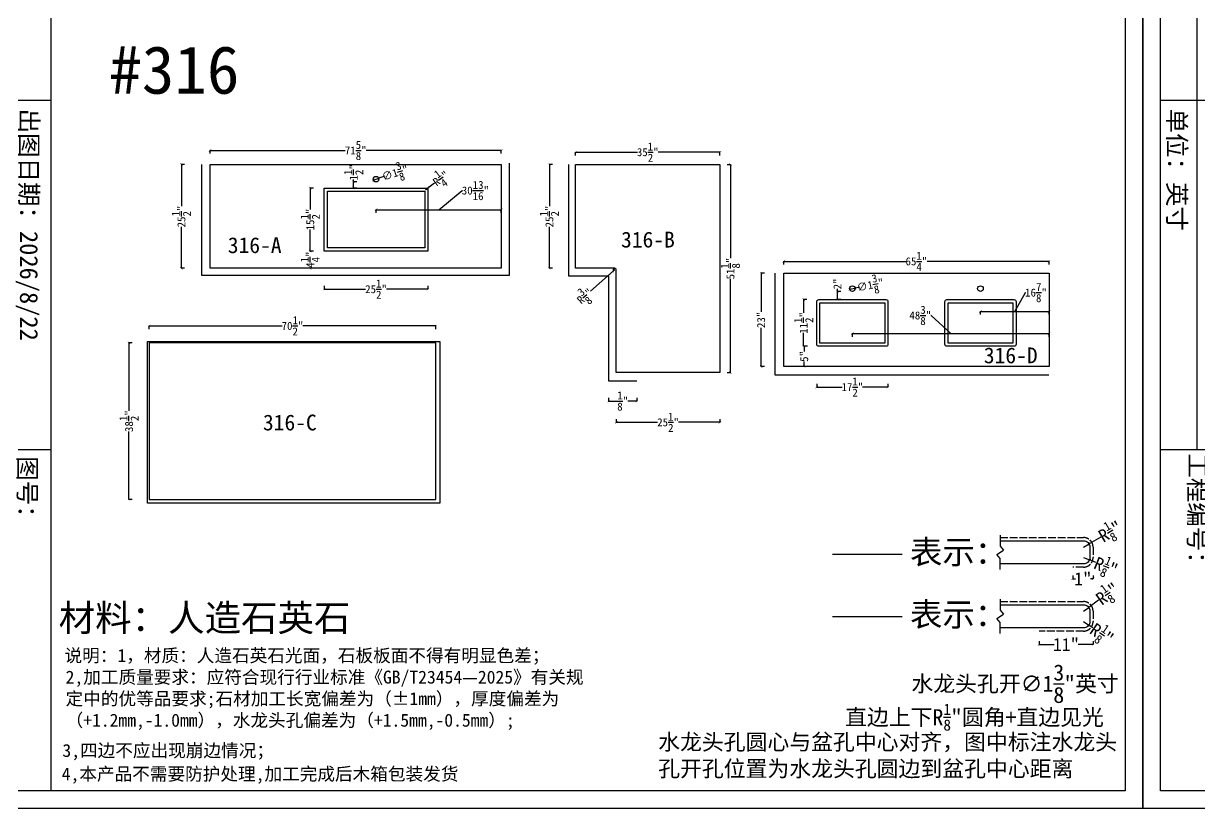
# Model space of a CAD drawing. Header units: millimetres. Extents: x 3183 to 64783, y -8707 to 2293.
# Drawn here: x 50091 to 57437, y -8707 to -3803 of the extents above; entities that cross this region are included whole.
import ezdxf
from ezdxf.lldxf.tags import DXFTag

# ---------------------------------------------------------------- set-up
doc = ezdxf.new("R2010")
doc.units = ezdxf.units.MM
doc.linetypes.add('ACAD_ISO02W100', pattern=[15, 12, -3])
for name, color, linetype in [('大样', 3, 'Continuous'), ('标注', 1, 'Continuous'), ('框', 4, 'Continuous'), ('编号', 6, 'Continuous'), ('说明', 8, 'Continuous')]:
    doc.layers.add(name, color=color, linetype=linetype)
doc.styles.get("Standard").update_dxf_attribs({"font": 'arial.ttf'})
doc.styles.add('样式 1', font='NSimSun.ttf')
tags = doc.linetypes.add('MB', pattern='A,0.5,-0.2,["MB",Standard,S=0.1,R=0,X=-0.1,Y=-0.05],-0.2', length=0.9).pattern_tags.tags
tags[6] = DXFTag(74, 10)
doc.linetypes.add('ZIGZAG', pattern='A,0.00254,-5.08,[131,ltypeshp.shx,S=5.08,R=0,X=-5.08,Y=0],-10.16,[131,ltypeshp.shx,S=5.08,R=180,X=5.08,Y=0],-5.08', length=20.32254)
doc.dimstyles.new('英寸', dxfattribs={"dimtxt": 50, "dimasz": 15, "dimexe": 1, "dimexo": 0.5, "dimtad": 0, "dimdec": 4, "dimlfac": 0.03937, "dimlunit": 5, "dimtxsty": '样式 1', "dimblk": 'ARCHTICK', "dimcen": 2.5, "dimclrt": 1, "dimadec": 0, "dimazin": 0, "dimtfac": 1, "dimtdec": 4, "dimtmove": 0, "dimatfit": 3, "dimfxl": 20, "dimfxlon": 1, "dimtolj": 1, "dimarcsym": 0})

# ---------------------------------------------------------------- blocks, each defined once
blk = doc.blocks.new('框')
for p, q in [((22381.4, -6593.4), (22381.4, -7291.7)), ((24363.8, -6593.4), (24363.8, -7291.7)), ((19174.7, -7084.3), (24363.8, -7084.3))]:
    blk.add_line(p, q)
at = {"layer": '框'}
blk.add_line((16501.7, -6593.4), (26301.7, -6593.4), dxfattribs=at)
for points in [[(16401.7, -391.7), (26401.7, -391.7), (26401.7, -7391.7), (16401.7, -7391.7)], [(16501.7, -491.7), (26301.7, -491.7), (26301.7, -7291.7), (16501.7, -7291.7)]]:
    blk.add_lwpolyline(points, close=True, dxfattribs=at)
at = {"layer": '框', "style": '样式 1'}
for tag, p in [('制图人：', (20840.1, -6764.8)), ('出图日期：', (22426.6, -6767.5)), ('图号：', (24401.3, -6776.7)), ('工程名称：', (19243.4, -6892.1)), ('车间确认：', (20840.1, -7012.5)), ('出货日期：', (22426.6, -7010.9)), ('工程编号：', (24384.7, -7131.5)), ('位置：', (19243.4, -7239.7)), ('确认：', (20840.1, -7240)), ('单位：', (22426.6, -7248.8))]:
    blk.add_attdef(tag, p, '', height=101.9, dxfattribs=at)
blk = doc.blocks.new('_ArchTick')
at = {"color": 0, "linetype": 'ByBlock', "const_width": 0.15}
blk.add_lwpolyline([(-0.5, -0.5), (0.5, 0.5)], dxfattribs=at)
blk = doc.blocks.new('*D392')
at = {"layer": 'Defpoints', "color": 0, "transparency": 16777216}
for p in [(56772.5, -7124.9), (56645, -7199.5), (56772.5, -7272.2)]:
    blk.add_point(p, dxfattribs=at)
at = {"layer": '标注', "color": 0, "lineweight": -2, "transparency": 16777216}
for p, q in [((56645, -7252.2), (56645, -7273.2)), ((56645, -7272.2), (56662.1, -7272.2)), ((56772.5, -7272.2), (56755.4, -7272.2)), ((56772.5, -7252.2), (56772.5, -7273.2))]:
    blk.add_line(p, q, dxfattribs=at)
at = {"layer": '标注', "color": 0, "lineweight": -2, "transparency": 16777216, "xscale": 15, "yscale": 15, "zscale": 15, "rotation": 180}
blk.add_blockref('_ArchTick', (56645, -7272.2), dxfattribs=at)
at = {"layer": '标注', "color": 0, "lineweight": -2, "transparency": 16777216, "xscale": 15, "yscale": 15, "zscale": 15}
blk.add_blockref('_ArchTick', (56772.5, -7272.2), dxfattribs=at)
at = {"layer": '标注', "color": 1, "transparency": 16777216, "insert": (56708.7, -7272.2), "char_height": 80, "attachment_point": 5, "style": '样式 1'}
blk.add_mtext('\\A1;1"', dxfattribs=at)
blk = doc.blocks.new('*D388')
at = {"layer": 'Defpoints', "color": 0, "transparency": 16777216}
for p in [(56712.5, -7139.5), (56749.5, -7154.6)]:
    blk.add_point(p, dxfattribs=at)
at = {"layer": '标注', "color": 0, "lineweight": -2, "transparency": 16777216}
for p in [(56712.5, -7139.5), (56788.8, -7170.6)]:
    blk.add_line(p, (56749.5, -7154.6), dxfattribs=at)
at = {"layer": '标注', "color": 0, "lineweight": -2, "transparency": 16777216, "xscale": 15, "yscale": 15, "zscale": 15, "rotation": 157.7819886964707}
blk.add_blockref('_ArchTick', (56749.5, -7154.6), dxfattribs=at)
at = {"layer": '标注', "color": 1, "transparency": 16777216, "insert": (56853, -7196.8), "char_height": 80, "attachment_point": 5, "rotation": 337.78199, "style": '样式 1'}
blk.add_mtext('\\A1;R{\\H0.7x;\\S1/8;}"', dxfattribs=at)
blk = doc.blocks.new('*D389')
at = {"layer": 'Defpoints', "color": 0, "transparency": 16777216}
for p in [(56712.5, -7074.8), (56747, -7054.5)]:
    blk.add_point(p, dxfattribs=at)
at = {"layer": '标注', "color": 0, "lineweight": -2, "transparency": 16777216}
for p in [(56819.9, -7011.8), (56712.5, -7074.8)]:
    blk.add_line(p, (56747, -7054.5), dxfattribs=at)
at = {"layer": '标注', "color": 0, "lineweight": -2, "transparency": 16777216, "xscale": 15, "yscale": 15, "zscale": 15, "rotation": 210.3681656591361}
blk.add_blockref('_ArchTick', (56747, -7054.5), dxfattribs=at)
at = {"layer": '标注', "color": 1, "transparency": 16777216, "insert": (56879.8, -6976.8), "char_height": 80, "width": 32.078, "attachment_point": 5, "rotation": 30.36817, "style": '样式 1'}
blk.add_mtext('\\A1;R{\\H0.7x;\\S1/8;}"', dxfattribs=at)
blk = doc.blocks.new('*D393')
at = {"layer": 'Defpoints', "color": 0, "transparency": 16777216}
for p in [(56772.5, -7524.6), (56434.9, -7599.2), (56772.5, -7682.9)]:
    blk.add_point(p, dxfattribs=at)
at = {"layer": '标注', "color": 0, "lineweight": -2, "transparency": 16777216}
for p, q in [((56434.9, -7662.9), (56434.9, -7683.9)), ((56434.9, -7682.9), (56528.4, -7682.9)), ((56772.5, -7682.9), (56678.9, -7682.9)), ((56772.5, -7662.9), (56772.5, -7683.9))]:
    blk.add_line(p, q, dxfattribs=at)
at = {"layer": '标注', "color": 0, "lineweight": -2, "transparency": 16777216, "xscale": 15, "yscale": 15, "zscale": 15, "rotation": 180}
blk.add_blockref('_ArchTick', (56434.9, -7682.9), dxfattribs=at)
at = {"layer": '标注', "color": 0, "lineweight": -2, "transparency": 16777216, "xscale": 15, "yscale": 15, "zscale": 15}
blk.add_blockref('_ArchTick', (56772.5, -7682.9), dxfattribs=at)
at = {"layer": '标注', "color": 1, "transparency": 16777216, "insert": (56603.7, -7682.9), "char_height": 80, "attachment_point": 5, "style": '样式 1'}
blk.add_mtext('\\A1;11"', dxfattribs=at)
blk = doc.blocks.new('*D390')
at = {"layer": 'Defpoints', "color": 0, "transparency": 16777216}
for p in [(56712.5, -7539.2), (56745.5, -7561.8)]:
    blk.add_point(p, dxfattribs=at)
at = {"layer": '标注', "color": 0, "lineweight": -2, "transparency": 16777216}
for p in [(56712.5, -7539.2), (56770.2, -7578.8)]:
    blk.add_line(p, (56745.5, -7561.8), dxfattribs=at)
at = {"layer": '标注', "color": 0, "lineweight": -2, "transparency": 16777216, "xscale": 15, "yscale": 15, "zscale": 15, "rotation": 145.4963367511787}
blk.add_blockref('_ArchTick', (56745.5, -7561.8), dxfattribs=at)
at = {"layer": '标注', "color": 1, "transparency": 16777216, "insert": (56827.3, -7618.1), "char_height": 80, "attachment_point": 5, "rotation": 325.49634, "style": '样式 1'}
blk.add_mtext('\\A1;R{\\H0.7x;\\S1/8;}"', dxfattribs=at)
blk = doc.blocks.new('*D391')
at = {"layer": 'Defpoints', "color": 0, "transparency": 16777216}
for p in [(56712.5, -7474.5), (56745, -7451.1)]:
    blk.add_point(p, dxfattribs=at)
at = {"layer": '标注', "color": 0, "lineweight": -2, "transparency": 16777216}
for p in [(56806.8, -7406.6), (56712.5, -7474.5)]:
    blk.add_line(p, (56745, -7451.1), dxfattribs=at)
at = {"layer": '标注', "color": 0, "lineweight": -2, "transparency": 16777216, "xscale": 15, "yscale": 15, "zscale": 15, "rotation": 215.7626729903286}
blk.add_blockref('_ArchTick', (56745, -7451.1), dxfattribs=at)
at = {"layer": '标注', "color": 1, "transparency": 16777216, "insert": (56863.1, -7366.1), "char_height": 80, "width": 32.078, "attachment_point": 5, "rotation": 35.76267, "style": '样式 1'}
blk.add_mtext('\\A1;R{\\H0.7x;\\S1/8;}"', dxfattribs=at)
blk = doc.blocks.new('*D564')
at = {"layer": 'Defpoints', "color": 0, "transparency": 16777216}
for p in [(52603.2, -4841.4), (52617.2, -4831)]:
    blk.add_point(p, dxfattribs=at)
at = {"layer": '标注', "color": 0, "lineweight": -2, "transparency": 16777216}
for p in [(52603.2, -4841.4), (52658.4, -4800.6)]:
    blk.add_line(p, (52617.2, -4831), dxfattribs=at)
at = {"layer": '标注', "color": 0, "lineweight": -2, "transparency": 16777216, "xscale": 15, "yscale": 15, "zscale": 15, "rotation": 216.4564858521647}
blk.add_blockref('_ArchTick', (52617.2, -4831), dxfattribs=at)
at = {"layer": '标注', "color": 1, "transparency": 16777216, "insert": (52698.2, -4771.1), "char_height": 50, "attachment_point": 5, "rotation": 36.45649, "style": '样式 1'}
blk.add_mtext('\\A1;R\\S1/4;"', dxfattribs=at)
blk = doc.blocks.new('*D567')
at = {"layer": 'Defpoints', "color": 0, "transparency": 16777216}
for p in [(53777.1, -5348.5), (53784.2, -5342.2)]:
    blk.add_point(p, dxfattribs=at)
at = {"layer": '标注', "color": 0, "lineweight": -2, "transparency": 16777216}
for p in [(53633.4, -5474.9), (53784.2, -5342.2)]:
    blk.add_line(p, (53777.1, -5348.5), dxfattribs=at)
blk.add_arc((53784.2, -5342.2), 9.53, 93.00765, 227.36173, dxfattribs=at)
at = {"layer": '标注', "color": 0, "lineweight": -2, "transparency": 16777216, "xscale": 15, "yscale": 15, "zscale": 15, "rotation": 41.3464279376161}
blk.add_blockref('_ArchTick', (53777.1, -5348.5), dxfattribs=at)
at = {"layer": '标注', "color": 1, "transparency": 16777216, "insert": (53597.1, -5506.8), "char_height": 50, "attachment_point": 5, "rotation": 41.34643, "style": '样式 1'}
blk.add_mtext('\\A1;R{\\H1x;\\S3/8;}"', dxfattribs=at)
blk = doc.blocks.new('*D616')
at = {"layer": 'Defpoints', "color": 0, "transparency": 16777216}
for p in [(53076, -4966.7), (52293.4, -5224.7), (53076, -5224.7)]:
    blk.add_point(p, dxfattribs=at)
at = {"layer": '标注', "color": 0, "lineweight": -2, "transparency": 16777216}
for p, q in [((52684.7, -4966.7), (52831.8, -4846.7)), ((52831.8, -4846.7), (52833, -4846.7)), ((52293.4, -4986.7), (52293.4, -4965.7)), ((52293.4, -4966.7), (53076, -4966.7)), ((53076, -4986.7), (53076, -4965.7))]:
    blk.add_line(p, q, dxfattribs=at)
at = {"layer": '标注', "color": 0, "lineweight": -2, "transparency": 16777216, "xscale": 15, "yscale": 15, "zscale": 15, "rotation": 180}
blk.add_blockref('_ArchTick', (52293.4, -4966.7), dxfattribs=at)
at = {"layer": '标注', "color": 0, "lineweight": -2, "transparency": 16777216, "xscale": 15, "yscale": 15, "zscale": 15}
blk.add_blockref('_ArchTick', (53076, -4966.7), dxfattribs=at)
at = {"layer": '标注', "color": 1, "transparency": 16777216, "insert": (52913.9, -4846.7), "char_height": 50, "attachment_point": 5, "style": '样式 1'}
blk.add_mtext('\\A1;30{\\H1x;\\S13/16;}"', dxfattribs=at)
blk = doc.blocks.new('*D617')
at = {"layer": 'Defpoints', "color": 0, "transparency": 16777216}
for p in [(51882.2, -4831), (52134.4, -4831), (52134.4, -5224.7)]:
    blk.add_point(p, dxfattribs=at)
at = {"layer": '标注', "color": 0, "lineweight": -2, "transparency": 16777216}
for p, q in [((51902.2, -4831), (51881.2, -4831)), ((51882.2, -4831), (51882.2, -4964.9)), ((51882.2, -5224.7), (51882.2, -5090.8)), ((51902.2, -5224.7), (51881.2, -5224.7))]:
    blk.add_line(p, q, dxfattribs=at)
at = {"layer": '标注', "color": 0, "lineweight": -2, "transparency": 16777216, "xscale": 15, "yscale": 15, "zscale": 15}
for p, rotation in [((51882.2, -4831), 90), ((51882.2, -5224.7), 270)]:
    blk.add_blockref('_ArchTick', p, dxfattribs=dict(at, rotation=rotation))
at = {"layer": '标注', "color": 1, "transparency": 16777216, "insert": (51882.2, -5027.8), "char_height": 50, "attachment_point": 5, "rotation": 90, "style": '样式 1'}
blk.add_mtext('\\A1;15{\\H1x;\\S1/2;}"', dxfattribs=at)
blk = doc.blocks.new('*D618')
at = {"layer": 'Defpoints', "color": 0, "transparency": 16777216}
for p in [(52170.4, -5224.7), (51882.2, -5332.6), (52170.4, -5332.6)]:
    blk.add_point(p, dxfattribs=at)
at = {"layer": '标注', "color": 0, "lineweight": -2, "transparency": 16777216}
for p, q in [((51902.2, -5224.7), (51881.2, -5224.7)), ((51882.2, -5224.7), (51882.2, -5229.3)), ((51902.2, -5332.6), (51881.2, -5332.6)), ((51882.2, -5332.6), (51882.2, -5328))]:
    blk.add_line(p, q, dxfattribs=at)
at = {"layer": '标注', "color": 0, "lineweight": -2, "transparency": 16777216, "xscale": 15, "yscale": 15, "zscale": 15}
for p, rotation in [((51882.2, -5224.7), 90), ((51882.2, -5332.6), 270)]:
    blk.add_blockref('_ArchTick', p, dxfattribs=dict(at, rotation=rotation))
at = {"layer": '标注', "color": 1, "transparency": 16777216, "insert": (51882.2, -5278.7), "char_height": 50, "attachment_point": 5, "rotation": 90, "style": '样式 1'}
blk.add_mtext('\\A1;4{\\H1x;\\S1/4;}"', dxfattribs=at)
blk = doc.blocks.new('*D619')
at = {"layer": 'Defpoints', "color": 0, "transparency": 16777216}
for p in [(51969.5, -4986.8), (52617.2, -5053.4), (52617.2, -5462.7)]:
    blk.add_point(p, dxfattribs=at)
at = {"layer": '标注', "color": 0, "lineweight": -2, "transparency": 16777216}
for p, q in [((51969.5, -5442.7), (51969.5, -5463.7)), ((51969.5, -5462.7), (52228.2, -5462.7)), ((52617.2, -5462.7), (52358.5, -5462.7)), ((52617.2, -5442.7), (52617.2, -5463.7))]:
    blk.add_line(p, q, dxfattribs=at)
at = {"layer": '标注', "color": 0, "lineweight": -2, "transparency": 16777216, "xscale": 15, "yscale": 15, "zscale": 15, "rotation": 180}
blk.add_blockref('_ArchTick', (51969.5, -5462.7), dxfattribs=at)
at = {"layer": '标注', "color": 0, "lineweight": -2, "transparency": 16777216, "xscale": 15, "yscale": 15, "zscale": 15}
blk.add_blockref('_ArchTick', (52617.2, -5462.7), dxfattribs=at)
at = {"layer": '标注', "color": 1, "transparency": 16777216, "insert": (52293.4, -5462.7), "char_height": 50, "attachment_point": 5, "style": '样式 1'}
blk.add_mtext('\\A1;25{\\H1x;\\S1/2;}"', dxfattribs=at)
blk = doc.blocks.new('*D620')
at = {"layer": 'Defpoints', "color": 0, "transparency": 16777216}
for p in [(52153.6, -4792.9), (52293.4, -4792.9), (52293.4, -4831)]:
    blk.add_point(p, dxfattribs=at)
at = {"layer": '标注', "color": 0, "lineweight": -2, "transparency": 16777216}
for p, q in [((52173.6, -4792.9), (52152.6, -4792.9)), ((52173.6, -4831), (52152.6, -4831)), ((52153.6, -4792.9), (52153.6, -4777.9)), ((52153.6, -4831), (52153.6, -4792.9))]:
    blk.add_line(p, q, dxfattribs=at)
at = {"layer": '标注', "color": 0, "lineweight": -2, "transparency": 16777216, "xscale": 15, "yscale": 15, "zscale": 15}
for p, rotation in [((52153.6, -4792.9), 90), ((52153.6, -4831), 270)]:
    blk.add_blockref('_ArchTick', p, dxfattribs=dict(at, rotation=rotation))
at = {"layer": '标注', "color": 1, "transparency": 16777216, "insert": (52153.6, -4732.9), "char_height": 50, "attachment_point": 5, "rotation": 90, "style": '样式 1'}
blk.add_mtext('\\A1;1{\\H1x;\\S1/2;}"', dxfattribs=at)
blk = doc.blocks.new('*D621')
at = {"layer": 'Defpoints', "color": 0, "transparency": 16777216}
for p in [(53076, -4596.1), (51256.7, -4684.9), (53076, -4684.9)]:
    blk.add_point(p, dxfattribs=at)
at = {"layer": '标注', "color": 0, "lineweight": -2, "transparency": 16777216}
for p, q in [((51256.7, -4616.1), (51256.7, -4595.1)), ((51256.7, -4596.1), (52101.2, -4596.1)), ((53076, -4596.1), (52231.5, -4596.1)), ((53076, -4616.1), (53076, -4595.1))]:
    blk.add_line(p, q, dxfattribs=at)
at = {"layer": '标注', "color": 0, "lineweight": -2, "transparency": 16777216, "xscale": 15, "yscale": 15, "zscale": 15, "rotation": 180}
blk.add_blockref('_ArchTick', (51256.7, -4596.1), dxfattribs=at)
at = {"layer": '标注', "color": 0, "lineweight": -2, "transparency": 16777216, "xscale": 15, "yscale": 15, "zscale": 15}
blk.add_blockref('_ArchTick', (53076, -4596.1), dxfattribs=at)
at = {"layer": '标注', "color": 1, "transparency": 16777216, "insert": (52166.4, -4596.1), "char_height": 50, "attachment_point": 5, "style": '样式 1'}
blk.add_mtext('\\A1;71{\\H1x;\\S5/8;}"', dxfattribs=at)
blk = doc.blocks.new('*D622')
at = {"layer": 'Defpoints', "color": 0, "transparency": 16777216}
for p in [(51077.5, -4684.9), (51256.7, -4684.9), (51256.7, -5332.6)]:
    blk.add_point(p, dxfattribs=at)
at = {"layer": '标注', "color": 0, "lineweight": -2, "transparency": 16777216}
for p, q in [((51097.5, -4684.9), (51076.5, -4684.9)), ((51077.5, -4684.9), (51077.5, -4943.6)), ((51077.5, -5332.6), (51077.5, -5073.9)), ((51097.5, -5332.6), (51076.5, -5332.6))]:
    blk.add_line(p, q, dxfattribs=at)
at = {"layer": '标注', "color": 0, "lineweight": -2, "transparency": 16777216, "xscale": 15, "yscale": 15, "zscale": 15}
for p, rotation in [((51077.5, -4684.9), 90), ((51077.5, -5332.6), 270)]:
    blk.add_blockref('_ArchTick', p, dxfattribs=dict(at, rotation=rotation))
at = {"layer": '标注', "color": 1, "transparency": 16777216, "insert": (51077.5, -5008.8), "char_height": 50, "attachment_point": 5, "rotation": 90, "style": '样式 1'}
blk.add_mtext('\\A1;25{\\H1x;\\S1/2;}"', dxfattribs=at)
blk = doc.blocks.new('*D623')
at = {"layer": 'Defpoints', "color": 0, "transparency": 16777216}
for p in [(52309.9, -4770), (52276.8, -4780.9)]:
    blk.add_point(p, dxfattribs=at)
at = {"layer": '标注', "color": 0, "lineweight": -2, "transparency": 16777216}
for p in [(52276.8, -4780.9), (52349.2, -4757.1)]:
    blk.add_line(p, (52309.9, -4770), dxfattribs=at)
at = {"layer": '标注', "color": 0, "lineweight": -2, "transparency": 16777216, "xscale": 15, "yscale": 15, "zscale": 15}
for p, rotation in [((52276.8, -4780.9), 18.15035546550307), ((52309.9, -4770), 198.1503554655031)]:
    blk.add_blockref('_ArchTick', p, dxfattribs=dict(at, rotation=rotation))
at = {"layer": '标注', "color": 1, "transparency": 16777216, "insert": (52412.2, -4736.5), "char_height": 50, "attachment_point": 5, "rotation": 18.15036, "style": '样式 1'}
blk.add_mtext('\\A1;∅1{\\H1x;\\S3/8;}"', dxfattribs=at)
blk = doc.blocks.new('*D624')
at = {"layer": 'Defpoints', "color": 0, "transparency": 16777216}
for p in [(53539.7, -4607), (53539.7, -4684.9), (54441.4, -4684.9)]:
    blk.add_point(p, dxfattribs=at)
at = {"layer": '标注', "color": 0, "lineweight": -2, "transparency": 16777216}
for p, q in [((53539.7, -4627), (53539.7, -4606)), ((53539.7, -4607), (53925.7, -4607)), ((54441.4, -4607), (54055.5, -4607)), ((54441.4, -4627), (54441.4, -4606))]:
    blk.add_line(p, q, dxfattribs=at)
at = {"layer": '标注', "color": 0, "lineweight": -2, "transparency": 16777216, "xscale": 15, "yscale": 15, "zscale": 15, "rotation": 180}
blk.add_blockref('_ArchTick', (53539.7, -4607), dxfattribs=at)
at = {"layer": '标注', "color": 0, "lineweight": -2, "transparency": 16777216, "xscale": 15, "yscale": 15, "zscale": 15}
blk.add_blockref('_ArchTick', (54441.4, -4607), dxfattribs=at)
at = {"layer": '标注', "color": 1, "transparency": 16777216, "insert": (53990.6, -4607), "char_height": 50, "attachment_point": 5, "style": '样式 1'}
blk.add_mtext('\\A1;35{\\H1x;\\S1/2;}"', dxfattribs=at)
blk = doc.blocks.new('*D625')
at = {"layer": 'Defpoints', "color": 0, "transparency": 16777216}
for p in [(54441.4, -4684.9), (54441.4, -5983.5), (54506.9, -5983.5)]:
    blk.add_point(p, dxfattribs=at)
at = {"layer": '标注', "color": 0, "lineweight": -2, "transparency": 16777216}
for p, q in [((54486.9, -4684.9), (54507.9, -4684.9)), ((54506.9, -4684.9), (54506.9, -5268.9)), ((54506.9, -5983.5), (54506.9, -5399.5)), ((54486.9, -5983.5), (54507.9, -5983.5))]:
    blk.add_line(p, q, dxfattribs=at)
at = {"layer": '标注', "color": 0, "lineweight": -2, "transparency": 16777216, "xscale": 15, "yscale": 15, "zscale": 15}
for p, rotation in [((54506.9, -4684.9), 90), ((54506.9, -5983.5), 270)]:
    blk.add_blockref('_ArchTick', p, dxfattribs=dict(at, rotation=rotation))
at = {"layer": '标注', "color": 1, "transparency": 16777216, "insert": (54506.9, -5334.2), "char_height": 50, "attachment_point": 5, "rotation": 90, "style": '样式 1'}
blk.add_mtext('\\A1;51{\\H1x;\\S1/8;}"', dxfattribs=at)
blk = doc.blocks.new('*D626')
at = {"layer": 'Defpoints', "color": 0, "transparency": 16777216}
for p in [(53539.7, -4684.9), (53376.1, -5332.6), (53539.7, -5332.6)]:
    blk.add_point(p, dxfattribs=at)
at = {"layer": '标注', "color": 0, "lineweight": -2, "transparency": 16777216}
for p, q in [((53396.1, -4684.9), (53375.1, -4684.9)), ((53376.1, -4684.9), (53376.1, -4943.6)), ((53376.1, -5332.6), (53376.1, -5073.9)), ((53396.1, -5332.6), (53375.1, -5332.6))]:
    blk.add_line(p, q, dxfattribs=at)
at = {"layer": '标注', "color": 0, "lineweight": -2, "transparency": 16777216, "xscale": 15, "yscale": 15, "zscale": 15}
for p, rotation in [((53376.1, -4684.9), 90), ((53376.1, -5332.6), 270)]:
    blk.add_blockref('_ArchTick', p, dxfattribs=dict(at, rotation=rotation))
at = {"layer": '标注', "color": 1, "transparency": 16777216, "insert": (53376.1, -5008.8), "char_height": 50, "attachment_point": 5, "rotation": 90, "style": '样式 1'}
blk.add_mtext('\\A1;25{\\H1x;\\S1/2;}"', dxfattribs=at)
blk = doc.blocks.new('*D627')
at = {"layer": 'Defpoints', "color": 0, "transparency": 16777216}
for p in [(53793.7, -5983.5), (54441.4, -5983.5), (54441.4, -6294.5)]:
    blk.add_point(p, dxfattribs=at)
at = {"layer": '标注', "color": 0, "lineweight": -2, "transparency": 16777216}
for p, q in [((53793.7, -6274.5), (53793.7, -6295.5)), ((53793.7, -6294.5), (54052.4, -6294.5)), ((54441.4, -6294.5), (54182.7, -6294.5)), ((54441.4, -6274.5), (54441.4, -6295.5))]:
    blk.add_line(p, q, dxfattribs=at)
at = {"layer": '标注', "color": 0, "lineweight": -2, "transparency": 16777216, "xscale": 15, "yscale": 15, "zscale": 15, "rotation": 180}
blk.add_blockref('_ArchTick', (53793.7, -6294.5), dxfattribs=at)
at = {"layer": '标注', "color": 0, "lineweight": -2, "transparency": 16777216, "xscale": 15, "yscale": 15, "zscale": 15}
blk.add_blockref('_ArchTick', (54441.4, -6294.5), dxfattribs=at)
at = {"layer": '标注', "color": 1, "transparency": 16777216, "insert": (54117.6, -6294.5), "char_height": 50, "attachment_point": 5, "style": '样式 1'}
blk.add_mtext('\\A1;25{\\H1x;\\S1/2;}"', dxfattribs=at)
blk = doc.blocks.new('*D628')
at = {"layer": 'Defpoints', "color": 0, "transparency": 16777216}
for p in [(53746, -6035.9), (53922.4, -6035.9), (53922.4, -6161.6)]:
    blk.add_point(p, dxfattribs=at)
at = {"layer": '标注', "color": 0, "lineweight": -2, "transparency": 16777216}
for p, q in [((53746, -6141.6), (53746, -6162.6)), ((53746, -6161.6), (53802.6, -6161.6)), ((53922.4, -6161.6), (53865.8, -6161.6)), ((53922.4, -6141.6), (53922.4, -6162.6))]:
    blk.add_line(p, q, dxfattribs=at)
at = {"layer": '标注', "color": 0, "lineweight": -2, "transparency": 16777216, "xscale": 15, "yscale": 15, "zscale": 15, "rotation": 180}
blk.add_blockref('_ArchTick', (53746, -6161.6), dxfattribs=at)
at = {"layer": '标注', "color": 0, "lineweight": -2, "transparency": 16777216, "xscale": 15, "yscale": 15, "zscale": 15}
blk.add_blockref('_ArchTick', (53922.4, -6161.6), dxfattribs=at)
at = {"layer": '标注', "color": 1, "transparency": 16777216, "insert": (53834.2, -6161.6), "char_height": 50, "attachment_point": 5, "style": '样式 1'}
blk.add_mtext('\\A1;\\S1/8;"', dxfattribs=at)
blk = doc.blocks.new('*D629')
at = {"layer": 'Defpoints', "color": 0, "transparency": 16777216}
for p in [(52666.6, -5692.1), (50875.9, -6006.6), (52666.6, -6069)]:
    blk.add_point(p, dxfattribs=at)
at = {"layer": '标注', "color": 0, "lineweight": -2, "transparency": 16777216}
for p, q in [((50875.9, -5712.1), (50875.9, -5691.1)), ((50875.9, -5692.1), (51706.5, -5692.1)), ((52666.6, -5692.1), (51836, -5692.1)), ((52666.6, -5712.1), (52666.6, -5691.1))]:
    blk.add_line(p, q, dxfattribs=at)
at = {"layer": '标注', "color": 0, "lineweight": -2, "transparency": 16777216, "xscale": 15, "yscale": 15, "zscale": 15, "rotation": 180}
blk.add_blockref('_ArchTick', (50875.9, -5692.1), dxfattribs=at)
at = {"layer": '标注', "color": 0, "lineweight": -2, "transparency": 16777216, "xscale": 15, "yscale": 15, "zscale": 15}
blk.add_blockref('_ArchTick', (52666.6, -5692.1), dxfattribs=at)
at = {"layer": '标注', "color": 1, "transparency": 16777216, "insert": (51771.3, -5692.1), "char_height": 50, "attachment_point": 5, "style": '样式 1'}
blk.add_mtext('\\A1;70{\\H1x;\\S1/2;}"', dxfattribs=at)
blk = doc.blocks.new('*D630')
at = {"layer": 'Defpoints', "color": 0, "transparency": 16777216}
for p in [(51039.6, -5798.7), (50750.2, -6776.4), (51026.5, -6776.4)]:
    blk.add_point(p, dxfattribs=at)
at = {"layer": '标注', "color": 0, "lineweight": -2, "transparency": 16777216}
for p, q in [((50770.2, -5798.7), (50749.2, -5798.7)), ((50750.2, -5798.7), (50750.2, -6222.7)), ((50750.2, -6776.4), (50750.2, -6352.4)), ((50770.2, -6776.4), (50749.2, -6776.4))]:
    blk.add_line(p, q, dxfattribs=at)
at = {"layer": '标注', "color": 0, "lineweight": -2, "transparency": 16777216, "xscale": 15, "yscale": 15, "zscale": 15}
for p, rotation in [((50750.2, -5798.7), 90), ((50750.2, -6776.4), 270)]:
    blk.add_blockref('_ArchTick', p, dxfattribs=dict(at, rotation=rotation))
at = {"layer": '标注', "color": 1, "transparency": 16777216, "insert": (50750.2, -6287.5), "char_height": 50, "attachment_point": 5, "rotation": 90, "style": '样式 1'}
blk.add_mtext('\\A1;38{\\H1x;\\S1/2;}"', dxfattribs=at)
blk = doc.blocks.new('*D631')
at = {"layer": 'Defpoints', "color": 0, "transparency": 16777216}
for p in [(56497.5, -5289), (54840.2, -5362.5), (56497.5, -5362.5)]:
    blk.add_point(p, dxfattribs=at)
at = {"layer": '标注', "color": 0, "lineweight": -2, "transparency": 16777216}
for p, q in [((54840.2, -5309), (54840.2, -5288)), ((56497.5, -5309), (56497.5, -5288)), ((54840.2, -5289), (55602, -5289)), ((56497.5, -5289), (55735.7, -5289))]:
    blk.add_line(p, q, dxfattribs=at)
at = {"layer": '标注', "color": 0, "lineweight": -2, "transparency": 16777216, "xscale": 15, "yscale": 15, "zscale": 15, "rotation": 180}
blk.add_blockref('_ArchTick', (54840.2, -5289), dxfattribs=at)
at = {"layer": '标注', "color": 0, "lineweight": -2, "transparency": 16777216, "xscale": 15, "yscale": 15, "zscale": 15}
blk.add_blockref('_ArchTick', (56497.5, -5289), dxfattribs=at)
at = {"layer": '标注', "color": 1, "transparency": 16777216, "insert": (55668.8, -5289), "char_height": 50, "attachment_point": 5, "style": '样式 1'}
blk.add_mtext('\\A1;65{\\H1x;\\S1/4;}"', dxfattribs=at)
blk = doc.blocks.new('*D632')
at = {"layer": 'Defpoints', "color": 0, "transparency": 16777216}
for p in [(56497.5, -5602), (56068.9, -5819.7), (56497.5, -5819.7)]:
    blk.add_point(p, dxfattribs=at)
at = {"layer": '标注', "color": 0, "lineweight": -2, "transparency": 16777216}
for p, q in [((56283.2, -5602), (56351.1, -5484.2)), ((56351.1, -5484.2), (56352.4, -5484.2)), ((56068.9, -5622), (56068.9, -5601)), ((56068.9, -5602), (56497.5, -5602)), ((56497.5, -5622), (56497.5, -5601))]:
    blk.add_line(p, q, dxfattribs=at)
at = {"layer": '标注', "color": 0, "lineweight": -2, "transparency": 16777216, "xscale": 15, "yscale": 15, "zscale": 15, "rotation": 180}
blk.add_blockref('_ArchTick', (56068.9, -5602), dxfattribs=at)
at = {"layer": '标注', "color": 0, "lineweight": -2, "transparency": 16777216, "xscale": 15, "yscale": 15, "zscale": 15}
blk.add_blockref('_ArchTick', (56497.5, -5602), dxfattribs=at)
at = {"layer": '标注', "color": 1, "transparency": 16777216, "insert": (56415.7, -5484.2), "char_height": 50, "attachment_point": 5, "style": '样式 1'}
blk.add_mtext('\\A1;16{\\H1x;\\S7/8;}"', dxfattribs=at)
blk = doc.blocks.new('*D633')
at = {"layer": 'Defpoints', "color": 0, "transparency": 16777216}
for p in [(56497.5, -5739.8), (55268.8, -5819.7), (56497.5, -5819.7)]:
    blk.add_point(p, dxfattribs=at)
at = {"layer": '标注', "color": 0, "lineweight": -2, "transparency": 16777216}
for p, q in [((55760.4, -5626.9), (55759.2, -5626.9)), ((55883.1, -5739.8), (55760.4, -5626.9)), ((55268.8, -5759.8), (55268.8, -5738.8)), ((55268.8, -5739.8), (56497.5, -5739.8)), ((56497.5, -5759.8), (56497.5, -5738.8))]:
    blk.add_line(p, q, dxfattribs=at)
at = {"layer": '标注', "color": 0, "lineweight": -2, "transparency": 16777216, "xscale": 15, "yscale": 15, "zscale": 15, "rotation": 180}
blk.add_blockref('_ArchTick', (55268.8, -5739.8), dxfattribs=at)
at = {"layer": '标注', "color": 0, "lineweight": -2, "transparency": 16777216, "xscale": 15, "yscale": 15, "zscale": 15}
blk.add_blockref('_ArchTick', (56497.5, -5739.8), dxfattribs=at)
at = {"layer": '标注', "color": 1, "transparency": 16777216, "insert": (55693, -5626.9), "char_height": 50, "attachment_point": 5, "style": '样式 1'}
blk.add_mtext('\\A1;48{\\H1x;\\S3/8;}"', dxfattribs=at)
blk = doc.blocks.new('*D634')
at = {"layer": 'Defpoints', "color": 0, "transparency": 16777216}
for p in [(55175.8, -5476.8), (55268.8, -5476.8), (55268.8, -5527.6)]:
    blk.add_point(p, dxfattribs=at)
at = {"layer": '标注', "color": 0, "lineweight": -2, "transparency": 16777216}
for p, q in [((55195.8, -5476.8), (55174.8, -5476.8)), ((55175.8, -5476.8), (55175.8, -5461.8)), ((55175.8, -5527.6), (55175.8, -5476.8)), ((55195.8, -5527.6), (55174.8, -5527.6))]:
    blk.add_line(p, q, dxfattribs=at)
at = {"layer": '标注', "color": 0, "lineweight": -2, "transparency": 16777216, "xscale": 15, "yscale": 15, "zscale": 15}
for p, rotation in [((55175.8, -5476.8), 90), ((55175.8, -5527.6), 270)]:
    blk.add_blockref('_ArchTick', p, dxfattribs=dict(at, rotation=rotation))
at = {"layer": '标注', "color": 1, "transparency": 16777216, "insert": (55175.8, -5430.2), "char_height": 50, "attachment_point": 5, "rotation": 90, "style": '样式 1'}
blk.add_mtext('\\A1;2"', dxfattribs=at)
blk = doc.blocks.new('*D635')
at = {"layer": 'Defpoints', "color": 0, "transparency": 16777216}
for p in [(55113.8, -5527.6), (54964.3, -5819.7), (55113.8, -5819.7)]:
    blk.add_point(p, dxfattribs=at)
at = {"layer": '标注', "color": 0, "lineweight": -2, "transparency": 16777216}
for p, q in [((54984.3, -5527.6), (54963.3, -5527.6)), ((54964.3, -5527.6), (54964.3, -5610.7)), ((54964.3, -5819.7), (54964.3, -5736.6)), ((54984.3, -5819.7), (54963.3, -5819.7))]:
    blk.add_line(p, q, dxfattribs=at)
at = {"layer": '标注', "color": 0, "lineweight": -2, "transparency": 16777216, "xscale": 15, "yscale": 15, "zscale": 15}
for p, rotation in [((54964.3, -5527.6), 90), ((54964.3, -5819.7), 270)]:
    blk.add_blockref('_ArchTick', p, dxfattribs=dict(at, rotation=rotation))
at = {"layer": '标注', "color": 1, "transparency": 16777216, "insert": (54964.3, -5673.7), "char_height": 50, "attachment_point": 5, "rotation": 90, "style": '样式 1'}
blk.add_mtext('\\A1;11{\\H1x;\\S1/2;}"', dxfattribs=at)
blk = doc.blocks.new('*D636')
at = {"layer": 'Defpoints', "color": 0, "transparency": 16777216}
for p in [(55113.8, -5819.7), (54968, -5946.7), (55113.8, -5946.7)]:
    blk.add_point(p, dxfattribs=at)
at = {"layer": '标注', "color": 0, "lineweight": -2, "transparency": 16777216}
for p, q in [((54988, -5819.7), (54967, -5819.7)), ((54968, -5819.7), (54968, -5851.8)), ((54988, -5946.7), (54967, -5946.7)), ((54968, -5946.7), (54968, -5914.6))]:
    blk.add_line(p, q, dxfattribs=at)
at = {"layer": '标注', "color": 0, "lineweight": -2, "transparency": 16777216, "xscale": 15, "yscale": 15, "zscale": 15}
for p, rotation in [((54968, -5819.7), 90), ((54968, -5946.7), 270)]:
    blk.add_blockref('_ArchTick', p, dxfattribs=dict(at, rotation=rotation))
at = {"layer": '标注', "color": 1, "transparency": 16777216, "insert": (54968, -5883.2), "char_height": 50, "attachment_point": 5, "rotation": 90, "style": '样式 1'}
blk.add_mtext('\\A1;5"', dxfattribs=at)
blk = doc.blocks.new('*D637')
at = {"layer": 'Defpoints', "color": 0, "transparency": 16777216}
for p in [(55046.5, -5691.7), (55491, -5673.7), (55491, -6074.5)]:
    blk.add_point(p, dxfattribs=at)
at = {"layer": '标注', "color": 0, "lineweight": -2, "transparency": 16777216}
for p, q in [((55046.5, -6054.5), (55046.5, -6075.5)), ((55046.5, -6074.5), (55205.9, -6074.5)), ((55491, -6074.5), (55331.7, -6074.5)), ((55491, -6054.5), (55491, -6075.5))]:
    blk.add_line(p, q, dxfattribs=at)
at = {"layer": '标注', "color": 0, "lineweight": -2, "transparency": 16777216, "xscale": 15, "yscale": 15, "zscale": 15, "rotation": 180}
blk.add_blockref('_ArchTick', (55046.5, -6074.5), dxfattribs=at)
at = {"layer": '标注', "color": 0, "lineweight": -2, "transparency": 16777216, "xscale": 15, "yscale": 15, "zscale": 15}
blk.add_blockref('_ArchTick', (55491, -6074.5), dxfattribs=at)
at = {"layer": '标注', "color": 1, "transparency": 16777216, "insert": (55268.8, -6074.5), "char_height": 50, "attachment_point": 5, "style": '样式 1'}
blk.add_mtext('\\A1;17{\\H1x;\\S1/2;}"', dxfattribs=at)
blk = doc.blocks.new('*D638')
at = {"layer": 'Defpoints', "color": 0, "transparency": 16777216}
for p in [(54698.9, -5362.5), (55060.5, -5362.5), (55060.5, -5946.7)]:
    blk.add_point(p, dxfattribs=at)
at = {"layer": '标注', "color": 0, "lineweight": -2, "transparency": 16777216}
for p, q in [((54718.9, -5362.5), (54697.9, -5362.5)), ((54698.9, -5362.5), (54698.9, -5605.1)), ((54698.9, -5946.7), (54698.9, -5704.1)), ((54718.9, -5946.7), (54697.9, -5946.7))]:
    blk.add_line(p, q, dxfattribs=at)
at = {"layer": '标注', "color": 0, "lineweight": -2, "transparency": 16777216, "xscale": 15, "yscale": 15, "zscale": 15}
for p, rotation in [((54698.9, -5362.5), 90), ((54698.9, -5946.7), 270)]:
    blk.add_blockref('_ArchTick', p, dxfattribs=dict(at, rotation=rotation))
at = {"layer": '标注', "color": 1, "transparency": 16777216, "insert": (54698.9, -5654.6), "char_height": 50, "attachment_point": 5, "rotation": 90, "style": '样式 1'}
blk.add_mtext('\\A1;23"', dxfattribs=at)
blk = doc.blocks.new('*D639')
at = {"layer": 'Defpoints', "color": 0, "transparency": 16777216}
for p in [(55251.7, -5462.8), (55285.9, -5455.9)]:
    blk.add_point(p, dxfattribs=at)
at = {"layer": '标注', "color": 0, "lineweight": -2, "transparency": 16777216}
for p in [(55251.7, -5462.8), (55315.3, -5449.9)]:
    blk.add_line(p, (55285.9, -5455.9), dxfattribs=at)
at = {"layer": '标注', "color": 0, "lineweight": -2, "transparency": 16777216, "xscale": 15, "yscale": 15, "zscale": 15}
for p, rotation in [((55251.7, -5462.8), 11.43856726540348), ((55285.9, -5455.9), 191.4385672654034)]:
    blk.add_blockref('_ArchTick', p, dxfattribs=dict(at, rotation=rotation))
at = {"layer": '标注', "color": 1, "transparency": 16777216, "insert": (55380.2, -5436.8), "char_height": 50, "attachment_point": 5, "rotation": 11.43857, "style": '样式 1'}
blk.add_mtext('\\A1;∅1{\\H1x;\\S3/8;}"', dxfattribs=at)

msp = doc.modelspace()

# ---------------------------------------------------------------- linework, layer by layer
for p, q in [((56191.95511, -7000.07074), (56191.95511, -7069.46682)), ((56170.18661, -7120.5356), (56213.7236, -7093.68529)), ((56191.95511, -7144.75407), (56170.18661, -7120.5356)), ((56191.95511, -7069.46682), (56213.7236, -7093.68529)), ((56191.95511, -7214.15015), (56191.95511, -7144.75407)), ((56191.95511, -7399.79838), (56191.95511, -7469.19446)), ((56191.95511, -7469.19446), (56213.7236, -7493.41293)), ((56170.18661, -7520.26325), (56213.7236, -7493.41293)), ((56191.95511, -7544.48172), (56170.18661, -7520.26325)), ((56191.95511, -7613.8778), (56191.95511, -7544.48172))]:
    msp.add_line(p, q)
at = {"linetype": 'ZIGZAG', "ltscale": 15}
msp.add_line((55145.71208, -7118.09391), (55579.61685, -7118.09391), dxfattribs=at)
at = {"linetype": 'MB', "ltscale": 470}
msp.add_line((55145.71208, -7507.88816), (55579.61685, -7507.88816), dxfattribs=at)
for points in [[(53075.99388, -5332.64769), (51256.71888, -5332.64769), (51256.71888, -4684.94769), (53075.99388, -4684.94769)], [(52617.20588, -5224.69769), (51969.50588, -5224.69769), (51969.50588, -4830.99769), (52617.20588, -4830.99769)], [(54840.15226, -5946.70038), (54840.15226, -5362.50038), (56497.50226, -5362.50038), (56497.50226, -5946.70038)], [(52666.61362, -6776.3896), (52666.61362, -5798.6896), (50875.91362, -5798.6896), (50875.91362, -6776.3896)]]:
    msp.add_lwpolyline(points, close=True)
for points in [[(53793.73351, -5983.52269), (53793.73351, -5342.17269, 0.4142135624), (53784.20851, -5332.64769), (53539.73351, -5332.64769), (53539.73351, -4684.94769), (54441.43351, -4684.94769), (54441.43351, -5983.52269)], [(55059.22726, -5527.60038), (55478.32726, -5527.60038, -0.4142135624), (55491.02726, -5540.30038), (55491.02726, -5807.00038, -0.4142135624), (55478.32726, -5819.70038), (55059.22726, -5819.70038, -0.4142135624), (55046.52726, -5807.00038), (55046.52726, -5540.30038, -0.4142135624)], [(55859.32726, -5527.60038), (56278.42726, -5527.60038, -0.4142135624), (56291.12726, -5540.30038), (56291.12726, -5807.00038, -0.4142135624), (56278.42726, -5819.70038), (55859.32726, -5819.70038, -0.4142135624), (55846.62726, -5807.00038), (55846.62726, -5540.30038, -0.4142135624)]]:
    msp.add_lwpolyline(points, format="xyb", close=True)
at = {"linetype": 'ACAD_ISO02W100', "ltscale": 4}
for points in [[(56191.95511, -7014.76878), (56712.49255, -7014.76878, -0.4142135624), (56772.49255, -7074.76878), (56772.49255, -7139.45211, -0.4142135624), (56712.49255, -7199.45211), (56644.99817, -7199.45211)], [(56191.95511, -7414.49642), (56712.49255, -7414.49642, -0.4142135624), (56772.49255, -7474.49642), (56772.49255, -7539.17976, -0.4142135624), (56712.49255, -7599.17976), (56434.87345, -7599.17976)]]:
    msp.add_lwpolyline(points, format="xyb", dxfattribs=at)
for points in [[(56191.95511, -7034.76878), (56712.49255, -7034.76878, -0.4142135624), (56752.49255, -7074.76878), (56752.49255, -7139.45211, -0.4142135624), (56712.49255, -7179.45211), (56191.95511, -7179.45211)], [(56191.95511, -7434.49642), (56712.49255, -7434.49642, -0.4142135624), (56752.49255, -7474.49642), (56752.49255, -7539.17976, -0.4142135624), (56712.49255, -7579.17976), (56191.95511, -7579.17976)]]:
    msp.add_lwpolyline(points, format="xyb")
for centre in [(52293.35588, -4775.43519), (55268.77726, -5459.33788), (56068.87726, -5459.33788)]:
    msp.add_circle(centre, 17.4625)
at = {"layer": '大样', "linetype": 'MB', "ltscale": 400}
msp.add_line((52691.95309, -6799.62465), (50866.78604, -6799.62465), dxfattribs=at)
at = {"layer": '大样', "linetype": 'ZIGZAG', "ltscale": 5}
for points in [[(51202.27805, -4684.94769), (51202.27805, -5376.13767), (53127.93585, -5376.13767), (53127.93585, -4676.23675)], [(53495.23687, -4684.94769), (53495.23687, -5379.70668), (53745.98398, -5379.70668), (53745.98398, -6035.94113), (53922.41226, -6035.94113)], [(54783.50081, -5362.50038), (54783.50081, -5999.02146), (56495.71128, -5999.02146)], [(50866.78604, -6799.62465), (50866.78604, -5789.44032), (52691.95309, -5789.44032), (52691.95309, -6799.62465)]]:
    msp.add_lwpolyline(points, dxfattribs=at)
for points in [[(51989.50588, -4850.99769), (52597.20588, -4850.99769), (52597.20588, -5204.69769), (51989.50588, -5204.69769)], [(55066.52726, -5547.60038), (55471.02726, -5547.60038), (55471.02726, -5799.70038), (55066.52726, -5799.70038)], [(55866.62726, -5547.60038), (56271.12726, -5547.60038), (56271.12726, -5799.70038), (55866.62726, -5799.70038)]]:
    msp.add_lwpolyline(points, close=True, dxfattribs=at)

# ---------------------------------------------------------------- block references
at = {"layer": '框'}
ref = msp.add_blockref('框', (57513.73076, 20334.46211), dxfattribs=dict(at, xscale=1.1, yscale=1.1, zscale=1.1, rotation=270))
ref.add_attrib('图号：', '图号：', (50059.34886, -6506.94221), dxfattribs={"height": 112.081678, "rotation": 270, "style": '样式 1'})
ref.add_attrib('出图日期：', '出图日期：2026/8/22', (50069.43658, -4334.785), dxfattribs={"height": 112.0816776, "rotation": 270, "style": '样式 1'})
ref = msp.add_blockref('框', (65213.73076, 20334.46211), dxfattribs=dict(at, xscale=1.1, yscale=1.1, zscale=1.1, rotation=270))
ref.add_attrib('工程编号：', '工程编号：', (57369.07718, -6488.7132), dxfattribs={"height": 112.081678, "rotation": 270, "style": '样式 1'})
ref.add_attrib('单位：', '单位：英寸', (57240.04302, -4334.785), dxfattribs={"height": 112.081678, "rotation": 270, "style": '样式 1'})

# ---------------------------------------------------------------- texts
at = {"style": '样式 1'}
for s, height, p in [('#316', 298.833937, (50626.88014, -4241.87503)), ('表示：', 148.335143, (55629.05657, -7179.06421)), ('材料：人造石英石', 167.040749, (50310.89612, -7599.74178)), ('表示：', 148.335143, (55629.05657, -7568.85846))]:
    msp.add_text(s, height=height, dxfattribs=at).set_placement(p)
at = {"layer": '编号', "style": '样式 1'}
for s, p in [('316-A', (51367.3051, -5237.50188)), ('316-B', (53823.79282, -5202.57448)), ('316-D', (56089.9413, -5925.98362)), ('316-C', (51586.99103, -6345.19868))]:
    msp.add_text(s, height=98.784974, dxfattribs=at).set_placement(p)
at = {"layer": '说明', "style": '样式 1'}
for s, p in [('说明：1，材质：人造石英石光面，石板板面不得有明显色差；', (50347.28762, -7792.02171)), ('3,四边不应出现崩边情况；', (50334.18377, -8385.43461)), ('4,本产品不需要防护处理,加工完成后木箱包装发货', (50329.85368, -8531.96857))]:
    msp.add_text(s, height=80.7646928, dxfattribs=at).set_placement(p)
at = {"layer": '说明', "attachment_point": 1, "style": '样式 1'}
for s, insert, char_height, width in [('2,加工质量要求：应符合现行行业标准《GB/T23454—2025》有关规定中的优等品要求;石材加工长宽偏差为（±1mm），厚度偏差为（+1.2mm,-1.0mm），水龙头孔偏差为（+1.5mm,-0.5mm）;\\P', (50354.18534, -7846.23813), 80.76469278, 3265.2939405), ('\\A1;水龙头孔开∅1\\S3/8;"英寸', (55637.53961, -7807.77114), 100.0649113, 1302.0825707), ('\\A1;\\pxql;直边上下R{\\H0.7x;\\S1/8;}"圆角+直边见光', (55223.23137, -8052.88307), 100.0649113, 1776.3365841), ('水龙头孔圆心与盆孔中心对齐，图中标注水龙头孔开孔位置为水龙头孔圆边到盆孔中心距离', (54055.7927, -8241.77375), 100.0649113, 2932.7286827)]:
    msp.add_mtext(s, dxfattribs=dict(at, insert=insert, char_height=char_height, width=width))

# ---------------------------------------------------------------- dimensions: what is measured, and where the dimension line sits
at = {"layer": '标注'}
for base, p1, p2, picture, middle in [((53075.99388, -4596.11269), (51256.71888, -4684.94769), (53075.99388, -4684.94769), '*D621', (52166.35638, -4596.11269)), ((53539.73351, -4607.0051), (54441.43351, -4684.94769), (53539.73351, -4684.94769), '*D624', (53990.58351, -4607.0051)), ((52617.20588, -5462.70394), (51969.50588, -4986.82496), (52617.20588, -5053.43521), '*D619', (52293.35588, -5462.70394)), ((56497.50226, -5289.01062), (54840.15226, -5362.50038), (56497.50226, -5362.50038), '*D631', (55668.82726, -5289.01062)), ((52666.61362, -5692.1363), (50875.91362, -6006.59232), (52666.61362, -6068.99967), '*D629', (51771.26362, -5692.1363)), ((55491.02726, -6074.4841), (55046.52726, -5691.66189), (55491.02726, -5673.65038), '*D637', (55268.77726, -6074.4841)), ((54441.43351, -6294.51765), (53793.73351, -5983.52269), (54441.43351, -5983.52269), '*D627', (54117.58351, -6294.51765))]:
    dim = msp.add_linear_dim(base=base, p1=p1, p2=p2, dimstyle='英寸', override={"dimpost": '"'}, dxfattribs=at)
    dim.commit()
    dim.dimension.update_dxf_attribs({"geometry": picture, "text_midpoint": middle})
for base, p1, p2, picture, middle in [((51077.49502, -4684.94769), (51256.71888, -5332.64769), (51256.71888, -4684.94769), '*D622', (51077.49502, -5008.79769)), ((52153.56277, -4792.89769), (52293.35588, -4830.99769), (52293.35588, -4792.89769), '*D620', (52153.56277, -4732.85928)), ((53376.1031, -5332.64769), (53539.73351, -4684.94769), (53539.73351, -5332.64769), '*D626', (53376.1031, -5008.79769)), ((54506.92186, -5983.52269), (54441.43351, -4684.94769), (54441.43351, -5983.52269), '*D625', (54506.92186, -5334.23519)), ((51882.17646, -4830.99769), (52134.37878, -5224.69769), (52134.37878, -4830.99769), '*D617', (51882.17646, -5027.84769)), ((51882.17646, -5332.64769), (52170.40777, -5224.69769), (52170.40777, -5332.64769), '*D618', (51882.17646, -5278.67269)), ((54698.89332, -5362.50038), (55060.51566, -5946.70038), (55060.51566, -5362.50038), '*D638', (54698.89332, -5654.60038)), ((55175.83346, -5476.80038), (55268.77726, -5527.60038), (55268.77726, -5476.80038), '*D634', (55175.83346, -5430.1698)), ((54964.2865, -5819.70038), (55113.78358, -5527.60038), (55113.78358, -5819.70038), '*D635', (54964.2865, -5673.65038)), ((50750.22206, -6776.3896), (51039.57108, -5798.6896), (51026.4759, -6776.3896), '*D630', (50750.22206, -6287.5396)), ((54968.0365, -5946.70038), (55113.78358, -5819.70038), (55113.78358, -5946.70038), '*D636', (54968.0365, -5883.20038))]:
    dim = msp.add_linear_dim(base=base, p1=p1, p2=p2, angle=90, dimstyle='英寸', override={"dimpost": '"'}, dxfattribs=at)
    dim.commit()
    dim.dimension.update_dxf_attribs({"geometry": picture, "text_midpoint": middle})
dim = msp.add_diameter_dim_2p(p1=(52276.76227, -4780.87496), p2=(52309.94948, -4769.99541), dimstyle='英寸', override={"dimpost": '"'}, dxfattribs=at)
dim.commit()
dim.dimension.update_dxf_attribs({"geometry": '*D623', "text_midpoint": (52412.15702, -4736.48939), "dimtype": 163})
for center, mpoint, text, override, picture, middle in [((52603.16064, -4841.37412), (52617.20588, -4830.99769), 'R\\S1/4;"', {"dimpost": '"'}, '*D564', (52698.23064, -4771.13769)), ((56712.49255, -7074.76878), (56747.00434, -7054.5466), 'R{\\H0.7x;\\S1/8;}"', {"dimtxt": 80, "dimpost": '"'}, '*D389', (56879.75061, -6976.76393)), ((56712.49255, -7139.45211), (56749.52262, -7154.57738), 'R{\\H0.7x;\\S1/8;}"', {"dimtxt": 80, "dimpost": '"'}, '*D388', (56852.99693, -7196.84242)), ((56712.49255, -7474.49642), (56744.95034, -7451.11926), 'R{\\H0.7x;\\S1/8;}"', {"dimtxt": 80, "dimpost": '"'}, '*D391', (56863.05154, -7366.05889))]:
    dim = msp.add_radius_dim(center=center, mpoint=mpoint, text=text, dimstyle='英寸', override=override, dxfattribs=at)
    dim.commit()
    dim.dimension.update_dxf_attribs({"geometry": picture, "text_midpoint": middle, "dimtype": 164})
for base, p1, p2, picture, middle in [((53075.99388, -4966.69042), (52293.35588, -5224.69769), (53075.99388, -5224.69769), '*D616', (52833.63542, -4846.71559)), ((56497.50226, -5602.03676), (56068.87726, -5819.70038), (56497.50226, -5819.70038), '*D632', (56353.01612, -5484.1577)), ((56497.50226, -5739.785), (55268.77726, -5819.70038), (56497.50226, -5819.70038), '*D633', (55758.53431, -5626.89523))]:
    dim = msp.add_linear_dim(base=base, p1=p1, p2=p2, dimstyle='英寸', override={"dimpost": '"', "dimtmove": 1}, dxfattribs=at)
    dim.commit()
    dim.dimension.update_dxf_attribs({"geometry": picture, "text_midpoint": middle, "dimtype": 160})
dim = msp.add_radius_dim(center=(53784.20851, -5342.17269), mpoint=(53777.05782, -5348.465), dimstyle='英寸', override={"dimpost": '"'}, dxfattribs=at)
dim.commit()
dim.dimension.update_dxf_attribs({"geometry": '*D567', "text_midpoint": (53597.10295, -5506.81776), "dimtype": 164})
dim = msp.add_diameter_dim_2p(p1=(55251.6616, -5462.801), p2=(55285.89292, -5455.87477), dimstyle='英寸', override={"dimpost": '"'}, dxfattribs=at)
dim.commit()
dim.dimension.update_dxf_attribs({"geometry": '*D639', "text_midpoint": (55380.2483, -5436.78328)})
for base, p1, p2, text, override, picture, middle in [((53922.41226, -6161.59233), (53745.98398, -6035.94113), (53922.41226, -6035.94113), '\\S1/8;"', {"dimpost": '"'}, '*D628', (53834.19812, -6161.59233)), ((56772.49255, -7272.16455), (56644.99817, -7199.45211), (56772.49255, -7124.88443), '1"', {"dimtxt": 80, "dimpost": '"'}, '*D392', (56708.74536, -7272.16455)), ((56772.49255, -7682.89966), (56434.87345, -7599.17976), (56772.49255, -7524.61208), '11"', {"dimtxt": 80, "dimpost": '"'}, '*D393', (56603.683, -7682.89966))]:
    dim = msp.add_linear_dim(base=base, p1=p1, p2=p2, text=text, dimstyle='英寸', override=override, dxfattribs=at)
    dim.commit()
    dim.dimension.update_dxf_attribs({"geometry": picture, "text_midpoint": middle})
dim = msp.add_radius_dim(center=(56712.49255, -7539.17976), mpoint=(56745.45615, -7561.83811), text='R{\\H0.7x;\\S1/8;}"', dimstyle='英寸', override={"dimtxt": 80, "dimpost": '"'}, dxfattribs=at)
dim.commit()
dim.dimension.update_dxf_attribs({"geometry": '*D390', "text_midpoint": (56827.32131, -7618.11019)})

doc.saveas('drawing.dxf')
